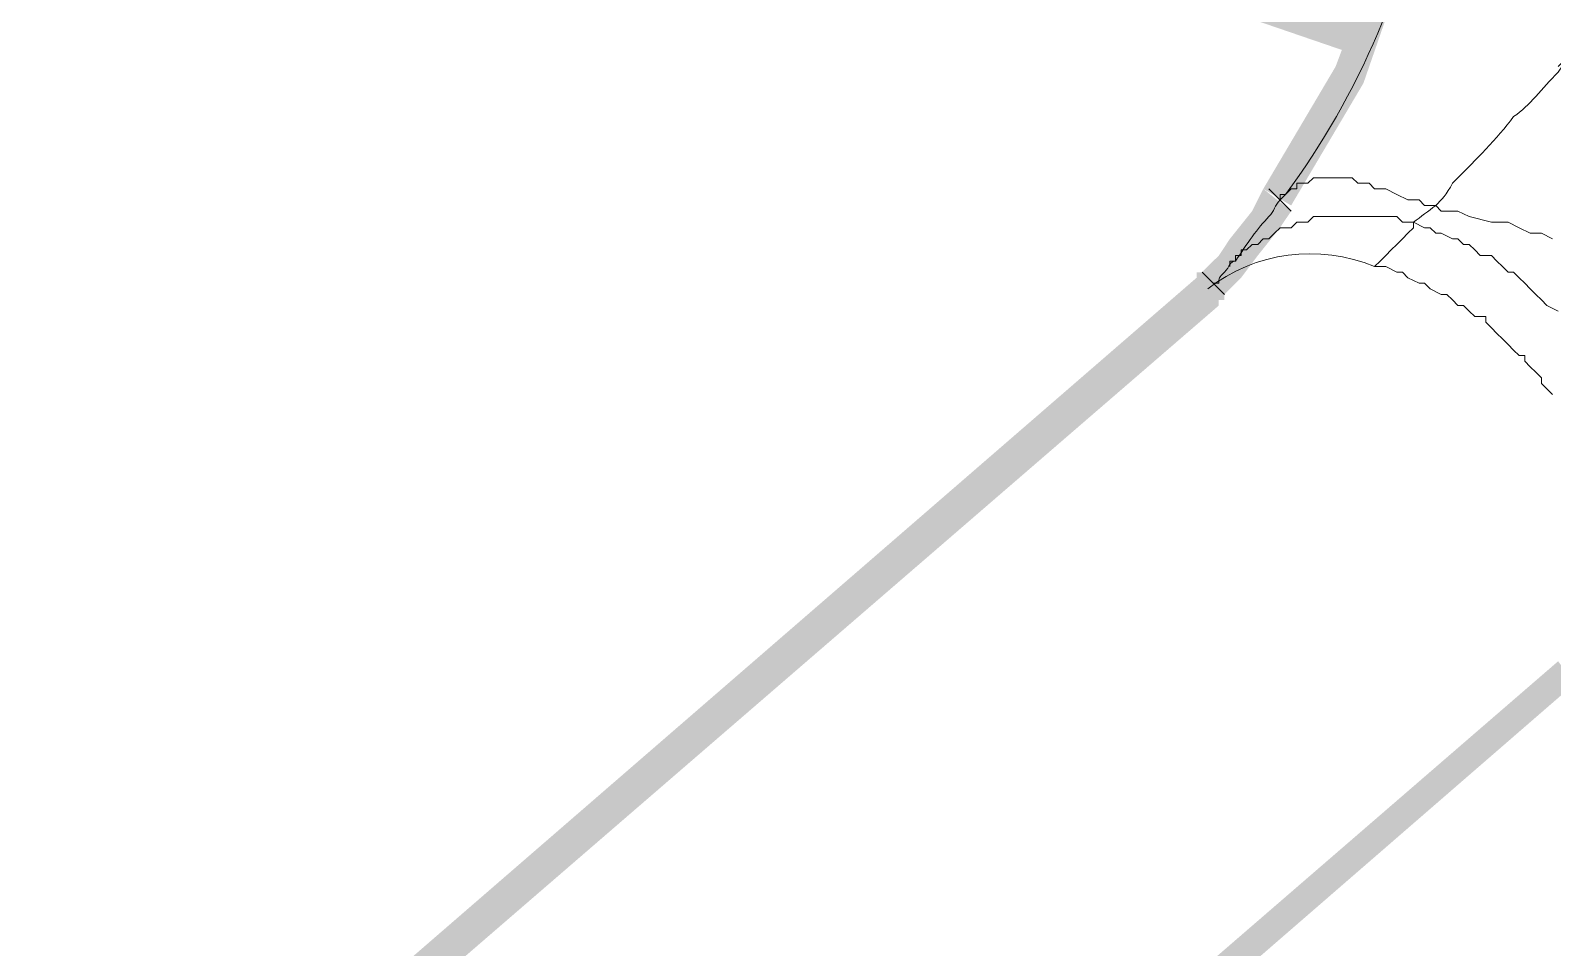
# Model space of a CAD drawing. Header units: millimetres. Extents: x -71336 to -35435, y -26189 to 22712.
# Drawn here: x -41051.99 to -41046.15, y -5457.1 to -5453.58 of the extents above; entities that cross this region are included whole.
import ezdxf
from ezdxf.enums import TextEntityAlignment as Align

# ---------------------------------------------------------------- set-up
doc = ezdxf.new("R2010")
doc.units = ezdxf.units.MM
doc.layers.add('SC - Equipment', color=7, linetype='Continuous', lineweight=13)
doc.styles.get("Standard").update_dxf_attribs({"font": 'arial.ttf', "height": 35})

# ---------------------------------------------------------------- blocks, each defined once
blk = doc.blocks.new('BARCO CLICKSHARE BUTTON WITH TEXT - SCHEMATIC')
at = {"layer": 'SC - Equipment', "lineweight": 0, "transparency": 33554687}
for points in [[(-8.2407, -10.7598), (-6.6822, -11.3789), (-5.2091, -11.8912), (-5.2518, -12.0193), (-6.7462, -11.507), (-8.3047, -10.8665)], [(-4.9529, -11.0373), (-5.0383, -11.571), (-5.2305, -12.1261), (-5.508, -12.5957), (-5.6148, -12.5317), (-5.3372, -12.062), (-5.1451, -11.5497), (-5.081, -11.0373)], [(-5.508, -12.6171), (-5.5507, -12.6811), (-5.5507, -12.6811), (-5.6361, -12.7879), (-5.7002, -12.8733), (-5.7855, -12.7879), (-5.7429, -12.7238), (-5.6575, -12.6171), (-5.6148, -12.5317)], [(-5.7002, -12.8733), (-5.7215, -12.8946), (-5.7215, -12.8946), (-5.7642, -12.9373), (-5.7642, -12.9373), (-5.7642, -12.9373), (-5.8496, -12.8519), (-5.8496, -12.8519), (-5.8069, -12.8092), (-5.7856, -12.7879)], [(-5.7642, -12.9373), (-5.7642, -12.9587), (-5.7642, -12.9587), (-5.7855, -12.9587), (-5.7855, -12.9587), (-5.7855, -12.98), (-5.8709, -12.8733), (-5.8709, -12.8733), (-5.8709, -12.8519), (-5.8496, -12.8519)]]:
    blk.add_hatch(color=7, dxfattribs=at).paths.add_polyline_path(points)
at = {"layer": 'SC - Equipment', "color": 7, "lineweight": 0, "transparency": 33554687}
for points in [[(-4.9743, -11.2508, -0.117027), (-5.5294, -12.553), (-5.508, -12.5317), (-5.4867, -12.5317), (-5.4867, -12.5103), (-5.4653, -12.5103), (-5.444, -12.5103), (-5.4226, -12.489), (-5.4013, -12.489), (-5.3799, -12.489), (-5.3586, -12.489), (-5.3372, -12.489), (-5.3159, -12.489), (-5.2945, -12.489), (-5.2732, -12.489), (-5.2518, -12.5103), (-5.2305, -12.5103), (-5.2091, -12.5103), (-5.1878, -12.5317), (-5.1451, -12.5317), (-5.1024, -12.553), (-5.0597, -12.5744), (-5.017, -12.5744), (-4.9956, -12.5957), (-4.9529, -12.5957), (-4.9316, -12.6171), (-4.8676, -12.6171), (-4.8249, -12.6384), (-4.7395, -12.6598), (-4.6754, -12.6598), (-4.6327, -12.6811), (-4.59, -12.7025), (-4.5473, -12.7025), (-4.5046, -12.7238)], [(-5.8282, -12.916, -0.270978), (-5.1878, -12.8306), (-5.1664, -12.8092), (-5.1451, -12.7879), (-5.1237, -12.7665), (-5.1024, -12.7452), (-5.081, -12.7238), (-5.0597, -12.7025), (-5.0383, -12.6811), (-5.0383, -12.6598), (-4.9956, -12.6811), (-4.9743, -12.6811), (-4.9529, -12.7025), (-4.9316, -12.7025), (-4.8889, -12.7238), (-4.8676, -12.7238), (-4.8462, -12.7452), (-4.8249, -12.7452), (-4.8035, -12.7665), (-4.7822, -12.7879), (-4.7395, -12.7879), (-4.7181, -12.8092), (-4.6968, -12.8306), (-4.6754, -12.8519), (-4.6541, -12.8519), (-4.6327, -12.8733), (-4.6114, -12.8946), (-4.59, -12.916), (-4.5687, -12.9373), (-4.5473, -12.9587), (-4.526, -12.98), (-4.4833, -13.0014)]]:
    blk.add_lwpolyline(points, format="xyb", dxfattribs=at)
for points in [[(-4.8889, -12.5103), (-4.8676, -12.489)], [(-5.5934, -12.5317), (-5.5934, -12.5317), (-5.508, -12.6171), (-5.508, -12.6171)], [(-5.7642, -12.9373), (-5.7642, -12.9373), (-5.8496, -12.8519), (-5.8496, -12.8519)]]:
    blk.add_lwpolyline(points, close=True, dxfattribs=at)
for points in [[(-5.5507, -12.5744), (-5.5507, -12.553), (-5.5294, -12.553)], [(-4.5046, -13.3216), (-4.526, -13.3003), (-4.5473, -13.2789), (-4.5473, -13.2576), (-4.5687, -13.2362), (-4.59, -13.2149), (-4.6114, -13.1935), (-4.6114, -13.1722), (-4.6327, -13.1722), (-4.6541, -13.1508), (-4.6754, -13.1295), (-4.6968, -13.1081), (-4.7181, -13.0868), (-4.7395, -13.0654), (-4.7608, -13.0441), (-4.7608, -13.0227), (-4.8035, -13.0227), (-4.8249, -13.0014), (-4.8462, -12.98), (-4.8676, -12.98), (-4.8889, -12.9587), (-4.9103, -12.9373), (-4.9316, -12.9373), (-4.9743, -12.916), (-4.9956, -12.8946), (-5.017, -12.8946), (-5.0597, -12.8733), (-5.081, -12.8519), (-5.1024, -12.8519), (-5.1451, -12.8306), (-5.1664, -12.8306), (-5.1878, -12.8306)], [(-5.6575, -12.7452), (-5.6361, -12.7452), (-5.6148, -12.7238), (-5.5934, -12.7238), (-5.5721, -12.7025), (-5.5507, -12.6811), (-5.5294, -12.6811), (-5.508, -12.6811), (-5.4867, -12.6598), (-5.4653, -12.6598), (-5.444, -12.6598), (-5.4226, -12.6384), (-5.4013, -12.6384), (-5.3799, -12.6384), (-5.3586, -12.6384), (-5.3372, -12.6384), (-5.3159, -12.6384), (-5.2945, -12.6384), (-5.2732, -12.6384), (-5.2518, -12.6384), (-5.2305, -12.6384), (-5.2091, -12.6384), (-5.1878, -12.6384), (-5.1664, -12.6384), (-5.1451, -12.6384), (-5.1024, -12.6384), (-5.081, -12.6598), (-5.0597, -12.6598), (-5.0383, -12.6598)], [(-5.7429, -12.8306), (-5.7429, -12.8092), (-5.7215, -12.8092), (-5.7215, -12.7879), (-5.7002, -12.7879), (-5.7002, -12.7665), (-5.6788, -12.7665), (-5.6575, -12.7452)]]:
    blk.add_lwpolyline(points, dxfattribs=at)
for points, knots in [([(-4.8676, -12.489), (-4.8035, -12.425), (-4.7181, -12.3396), (-4.6541, -12.2542), (-4.59, -12.2115), (-4.5473, -12.1474), (-4.4833, -12.0834), (-4.4619, -12.0549), (-4.4406, -12.0264), (-4.4192, -11.998), (-4.3979, -11.9766), (-4.3765, -11.9553), (-4.3552, -11.9339), (-4.3979, -11.9766), (-4.4406, -12.0193), (-4.4833, -12.062)], [0, 0, 0, 0, 1, 1, 1, 2, 2, 2, 3, 3, 3, 4, 4, 4, 5, 5, 5, 5]), ([(-5.8069, -12.8946), (-5.8069, -12.8946), (-5.8069, -12.8946), (-5.7856, -12.8946), (-5.7856, -12.8733), (-5.7856, -12.8733), (-5.7642, -12.8519), (-5.7429, -12.8306), (-5.7429, -12.8092), (-5.7215, -12.8092), (-5.6788, -12.7452), (-5.6361, -12.6811), (-5.5934, -12.6384), (-5.5721, -12.6171), (-5.5721, -12.5957), (-5.5507, -12.5744), (-5.5507, -12.5744), (-5.5294, -12.553), (-5.5294, -12.553)], [0, 0, 0, 0, 1, 1, 1, 2, 2, 2, 3, 3, 3, 4, 4, 4, 5, 5, 5, 6, 6, 6, 6]), ([(-5.0383, -12.6598), (-5.0099, -12.6384), (-4.9814, -12.6171), (-4.9529, -12.5957), (-4.9316, -12.5744), (-4.9103, -12.553), (-4.8889, -12.5103)], [0, 0, 0, 0, 1, 1, 1, 2, 2, 2, 2])]:
    blk.add_open_spline(points, degree=3, knots=knots, dxfattribs=at)
for points in [[(-14.1969, -20.0891), (-5.8709, -12.8733), (-14.1115, -20.1745), (-5.7856, -12.98)], [(-4.4192, -14.4317), (-12.8093, -21.7116), (-4.4833, -14.3463), (-12.8733, -21.6049)]]:
    blk.add_solid(points, dxfattribs=at)
at = {"ltscale": 5}
for tag, p in [('MAKE', (0, 10.9753)), ('MODEL', (0, 5.9753))]:
    blk.add_attdef(tag, text='', height=2.5, dxfattribs=at).set_placement(p, align=Align.MIDDLE_CENTER)
at = {"ltscale": 5, "flags": 1}
for tag, p in [('ROOM_TYPE', (45, -5)), ('LOCATION', (45, -10)), ('RACK_EQUIPMENT_(Y/N)', (45, -15)), ('IP_(Y/N)', (45, -30)), ('POE(WATT)', (45, -35)), ('AMP(@240V)', (45, -40)), ('WATT', (45, -45)), ('BTU/H', (45, -50)), ('WEIGHT(KG)', (45, -55)), ('TRANSFORMER_TAPS', (45, -60))]:
    blk.add_attdef(tag, p, '', height=2.5, dxfattribs=at)
for tag, p in [('DESCRIPTION', (56.9608, -23.892)), ('BRACKET', (53.1547, -63.4953))]:
    blk.add_attdef(tag, text='', height=2.5, dxfattribs=at).set_placement(p, align=Align.MIDDLE_CENTER)

msp = doc.modelspace()

# ---------------------------------------------------------------- block references
at = {"ltscale": 5}
msp.add_blockref('BARCO CLICKSHARE BUTTON WITH TEXT - SCHEMATIC', (-41041.6451, -5441.6538), dxfattribs=at)

doc.saveas('drawing.dxf')
